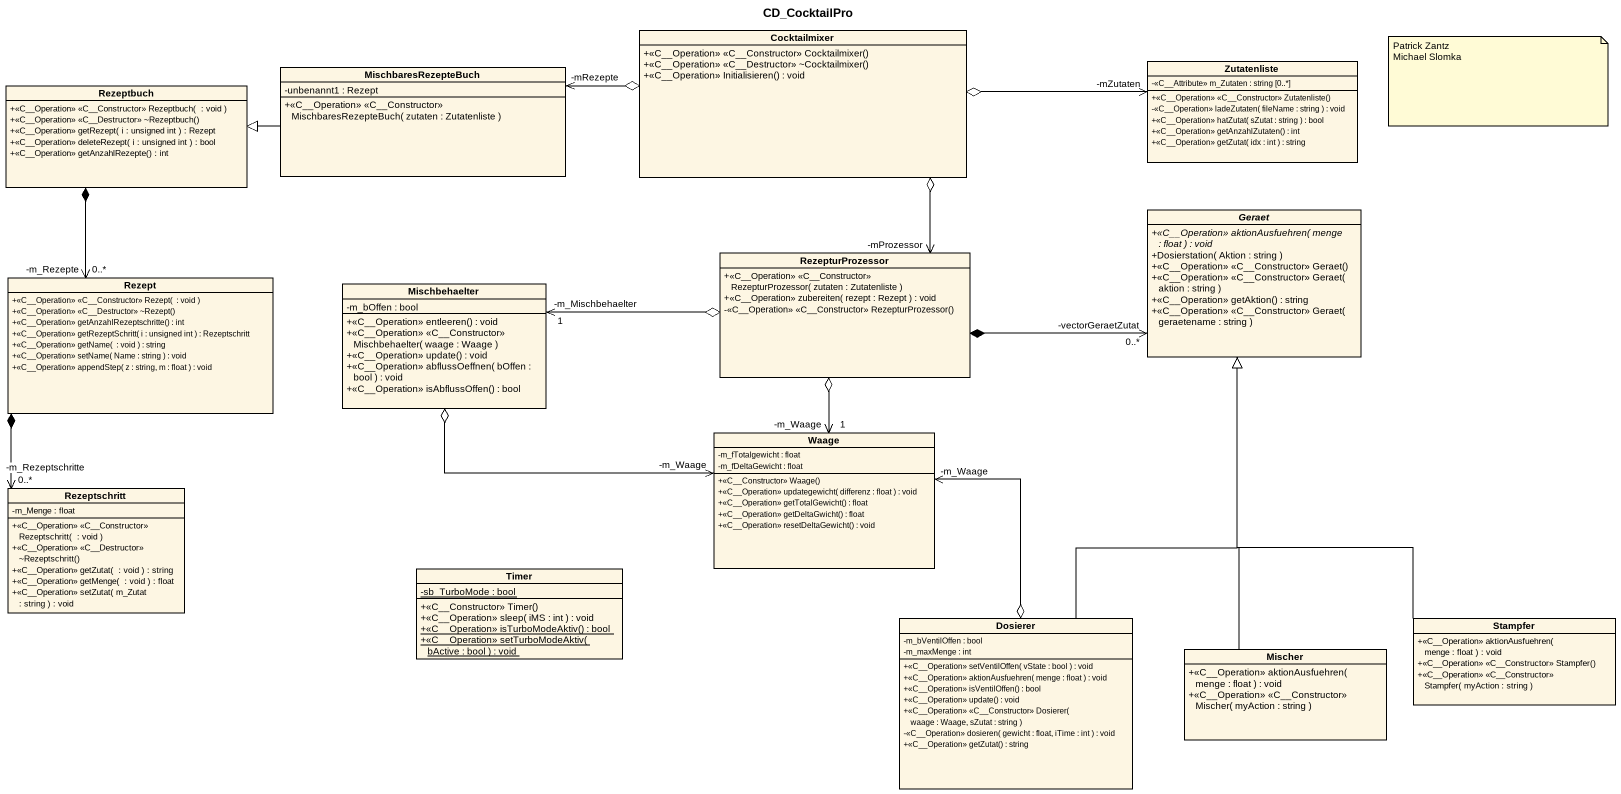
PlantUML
@startuml
title CD_CocktailPro
hide circle
hide empty members
skinparam classAttributeIconSize 0
class Cocktailmixer {
  +<<C~__Operation>> <<C~__Constructor>> Cocktailmixer()
  +<<C~__Operation>> <<C~__Destructor>> ~Cocktailmixer()
  +<<C__Operation>> Initialisieren() : void
}
class MischbaresRezepteBuch {
  -unbenannt1 : Rezept
  +<<C~__Operation>> <<C~__Constructor>> MischbaresRezepteBuch( zutaten : Zutatenliste )
}
class Zutatenliste {
  -<<C__Attribute>> m_Zutaten : string [0..*]
  +<<C~__Operation>> <<C~__Constructor>> Zutatenliste()
  -<<C__Operation>> ladeZutaten( fileName : string ) : void
  +<<C__Operation>> hatZutat( sZutat : string ) : bool
  +<<C__Operation>> getAnzahlZutaten() : int
  +<<C__Operation>> getZutat( idx : int ) : string
}
class Rezeptbuch {
  +<<C~__Operation>> <<C~__Constructor>> Rezeptbuch(  : void )
  +<<C~__Operation>> <<C~__Destructor>> ~Rezeptbuch()
  +<<C__Operation>> getRezept( i : unsigned int ) : Rezept
  +<<C__Operation>> deleteRezept( i : unsigned int ) : bool
  +<<C__Operation>> getAnzahlRezepte() : int
}
abstract class Geraet {
  {abstract} +<<C__Operation>> aktionAusfuehren( menge : float ) : void
  +Dosierstation( Aktion : string )
  +<<C~__Operation>> <<C~__Constructor>> Geraet()
  +<<C~__Operation>> <<C~__Constructor>> Geraet( aktion : string )
  +<<C__Operation>> getAktion() : string
  +<<C~__Operation>> <<C~__Constructor>> Geraet( geraetename : string )
}
class RezepturProzessor {
  +<<C~__Operation>> <<C~__Constructor>> RezepturProzessor( zutaten : Zutatenliste )
  +<<C__Operation>> zubereiten( rezept : Rezept ) : void
  -<<C~__Operation>> <<C~__Constructor>> RezepturProzessor()
}
class Rezept {
  +<<C~__Operation>> <<C~__Constructor>> Rezept(  : void )
  +<<C~__Operation>> <<C~__Destructor>> ~Rezept()
  +<<C__Operation>> getAnzahlRezeptschritte() : int
  +<<C__Operation>> getRezeptSchritt( i : unsigned int ) : Rezeptschritt
  +<<C__Operation>> getName(  : void ) : string
  +<<C__Operation>> setName( Name : string ) : void
  +<<C__Operation>> appendStep( z : string, m : float ) : void
}
class Mischbehaelter {
  -m_bOffen : bool
  +<<C__Operation>> entleeren() : void
  +<<C~__Operation>> <<C~__Constructor>> Mischbehaelter( waage : Waage )
  +<<C__Operation>> update() : void
  +<<C__Operation>> abflussOeffnen( bOffen : bool ) : void
  +<<C__Operation>> isAbflussOffen() : bool
}
class Waage {
  -m_fTotalgewicht : float
  -m_fDeltaGewicht : float
  +<<C__Constructor>> Waage()
  +<<C__Operation>> updategewicht( differenz : float ) : void
  +<<C__Operation>> getTotalGewicht() : float
  +<<C__Operation>> getDeltaGwicht() : float
  +<<C__Operation>> resetDeltaGewicht() : void
}
class Rezeptschritt {
  -m_Menge : float
  +<<C~__Operation>> <<C~__Constructor>> Rezeptschritt(  : void )
  +<<C~__Operation>> <<C~__Destructor>> ~Rezeptschritt()
  +<<C__Operation>> getZutat(  : void ) : string
  +<<C__Operation>> getMenge(  : void ) : float
  +<<C__Operation>> setZutat( m_Zutat : string ) : void
}
class Timer {
  {static} -sb_TurboMode : bool
  +<<C__Constructor>> Timer()
  +<<C__Operation>> sleep( iMS : int ) : void
  {static} +<<C__Operation>> isTurboModeAktiv() : bool
  {static} +<<C__Operation>> setTurboModeAktiv( bActive : bool ) : void
}
class Dosierer {
  -m_bVentilOffen : bool
  -m_maxMenge : int
  +<<C__Operation>> setVentilOffen( vState : bool ) : void
  +<<C__Operation>> aktionAusfuehren( menge : float ) : void
  +<<C__Operation>> isVentilOffen() : bool
  +<<C__Operation>> update() : void
  +<<C~__Operation>> <<C~__Constructor>> Dosierer( waage : Waage, sZutat : string )
  -<<C__Operation>> dosieren( gewicht : float, iTime : int ) : void
  +<<C__Operation>> getZutat() : string
}
class Stampfer {
  +<<C__Operation>> aktionAusfuehren( menge : float ) : void
  +<<C~__Operation>> <<C~__Constructor>> Stampfer()
  +<<C~__Operation>> <<C~__Constructor>> Stampfer( myAction : string )
}
class Mischer {
  +<<C__Operation>> aktionAusfuehren( menge : float ) : void
  +<<C~__Operation>> <<C~__Constructor>> Mischer( myAction : string )
}
MischbaresRezepteBuch "-mRezepte" <-right-o Cocktailmixer
MischbaresRezepteBuch -left-|> Rezeptbuch
Zutatenliste "-mZutaten" <-left-o Cocktailmixer
Geraet "-vectorGeraetZutat\n0..*" <-left-* RezepturProzessor
RezepturProzessor "-mProzessor" <-up-o Cocktailmixer
RezepturProzessor o-left-> "1\n-m_Mischbehaelter" Mischbehaelter
RezepturProzessor o--> "-m_Waage\n1" Waage
Rezept "-m_Rezepte\n0..*" <-up-* Rezeptbuch
Waage "-m_Waage" <-left-o Mischbehaelter
Rezeptschritt "-m_Rezeptschritte\n0..*" <-up-* Rezept
Dosierer -up-|> Geraet
Dosierer o-up-> "-m_Waage" Waage
Stampfer -up-|> Geraet
Mischer -up-|> Geraet
note as N1
  Patrick Zantz
  Michael Slomka
end note
@enduml
